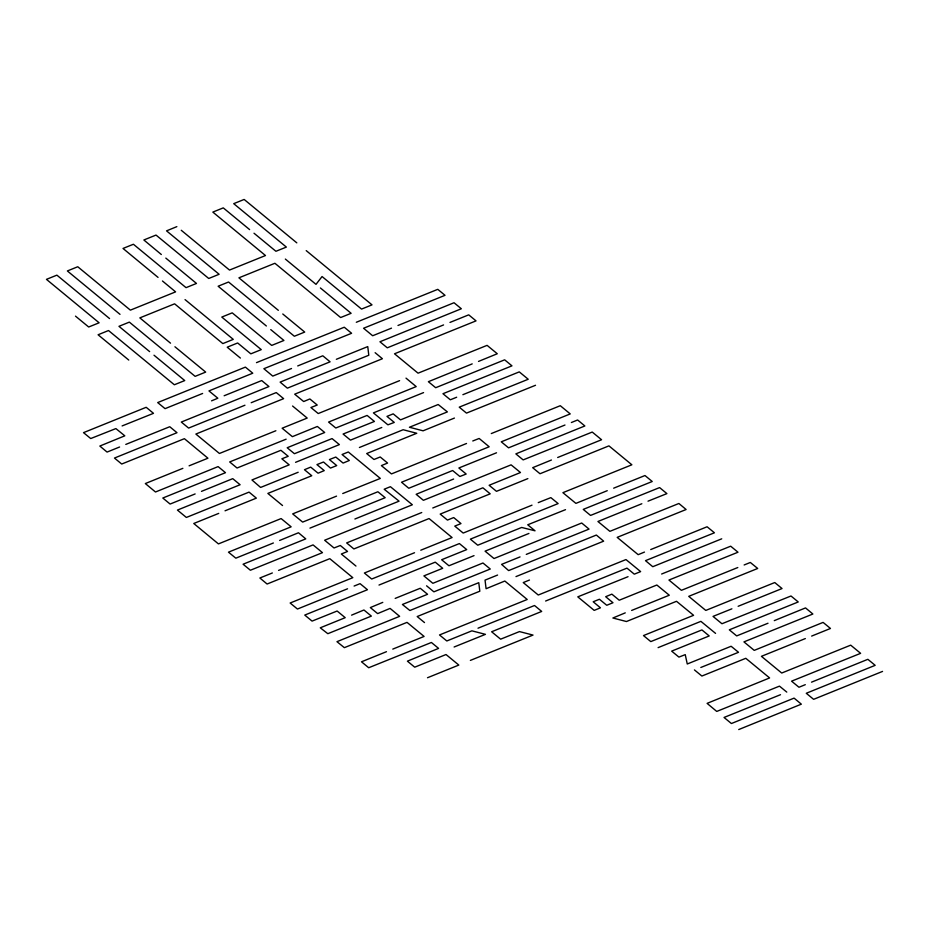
<?xml version="1.0" encoding="UTF-8"?>
<svg xmlns="http://www.w3.org/2000/svg" width="929" height="929" viewBox="0 0 929 929"><rect width="100%" height="100%" fill="white"/><g stroke="black" fill="none" stroke-linecap="round" stroke-linejoin="round"><path stroke-width="1.39" d="M211.568 400.84L217.839 398.227L208.955 390.912L252.769 373.203L245.395 367.118L157.686 402.571L165.06 408.655L202.627 393.466M351.592 615.149L363.947 609.993L371.356 616.101L327.832 633.694L320.273 627.807L345.216 617.68L337.134 611.015L312.074 621.106L304.758 615.079L367.443 589.729L360.069 583.656L354.1 586.06M382.783 602.375L370.334 607.578L377.638 613.604L390.087 608.402L399.633 616.333L336.96 641.672L344.357 647.664L407.03 622.372L424.1 636.446L392.781 649.104M625.263 612.861L612.885 618.006L626.448 621.524L676.509 601.295L693.591 615.312L643.483 635.575L650.799 641.602L700.896 621.35L715.562 633.381M644.471 552.081L638.177 554.671L617.181 537.368L686.113 509.51L678.89 503.483L609.877 531.342L597.928 521.494L641.834 503.75M478.516 361.416L497.282 353.752L487.098 345.356L418.062 373.179L394.523 353.786L476.031 320.877L468.715 314.85L449.984 322.421M279.629 540.457L298.488 532.758L305.769 538.878L243.084 564.217L250.389 570.243L313.073 544.905L322.479 552.65L278.572 570.406M551.431 460.018L532.665 467.682L540.004 473.744L608.936 445.874L631.871 464.79L562.904 492.672L575.899 503.379L607.252 490.698M176.847 226.641L166.535 230.856L219.128 274.276L208.735 278.479L156.014 235.072L143.856 239.984L161.321 254.5M201.477 491.371L232.738 478.656L240.112 484.741L177.427 510.079L186.369 517.453L249.053 492.115L256.358 498.141L225.039 510.799M454.432 418.062L423.078 430.812L409.445 427.247L447.383 411.907L438.186 404.51L400.527 419.885L393.211 413.858L386.963 416.389L394.279 422.416L387.904 424.832L373.412 412.882L423.566 392.607M453.631 479.027L416.157 494.286L423.392 500.313L511.101 464.848L520.484 472.524L489.13 485.275L496.481 491.336L527.858 478.609M378.997 585.061L435.26 562.161L442.703 568.293L423.879 575.899L432.856 583.307L482.964 562.997L490.28 569.024L433.878 591.831L426.574 585.804M774.287 620.63L805.536 607.914L812.863 614.023L743.932 641.881L754.243 650.381L823.094 622.395L830.468 628.468L811.644 636.086M397.984 325.475L454.037 302.738L461.341 308.765L379.938 341.756L387.288 347.818L443.574 324.929M244.942 405.23L188.622 428.083L181.306 422.056L268.957 386.545L261.711 380.565L224.144 395.754M182.862 468.344L145.33 483.556L155.491 491.998L218.118 466.602L225.492 472.687L162.807 498.025L170.112 504.052L195.136 493.938M472.211 363.889L428.374 381.691L435.678 387.718L504.656 359.825L511.96 365.852L442.959 393.71L450.333 399.795L456.673 397.229M359.407 447.499L403.151 429.732L416.761 433.274L366.676 453.549L373.969 459.495L380.216 456.975L387.59 463.06L381.378 465.603L391.457 473.918L466.521 443.493M336.553 496.121L292.681 513.888L302.645 522.098L377.882 491.766L385.175 497.712L309.949 528.125M421.743 512.529L346.656 542.919L353.879 548.946L429.059 518.556L452.098 537.543L420.779 550.212M532.003 505.167L463.188 533.06L454.769 526.116L460.981 523.573L453.7 517.569L447.453 520.089L440.183 514.097L490.198 493.833L482.894 487.806L432.775 507.989M811.54 682.165L867.86 659.311L875.176 665.338L806.267 693.278L813.607 699.328L882.55 671.412M738.729 729.555L801.344 704.17L794.086 698.12L731.413 723.528L724.039 717.455L780.499 694.706M356.318 322.27L437.78 289.337L445.026 295.317L363.564 328.251L372.668 335.752L391.492 328.146M256.485 362.635L344.264 327.229L351.603 333.279L263.859 368.708L272.754 376.106L291.532 368.511M297.721 365.933L322.793 355.795L330.097 361.822L280.117 382.109L287.375 388.159L368.79 355.25L367.756 346.598L336.344 359.302M119.597 447L107.067 452.075L99.833 446.048L124.811 435.829L115.881 428.583L90.728 438.546L83.505 432.647L146.19 407.297L153.494 413.324L122.117 425.935M251.19 402.71L276.261 392.572L283.635 398.657L195.868 434.052L219.43 453.48L275.878 430.742M189.098 465.824L207.933 458.206L184.395 438.685L121.711 464.035L114.464 458.055L176.998 432.705L169.752 426.725L125.787 444.422M399.598 380.646L318.229 413.544L310.913 407.517L317.23 405.044L309.856 398.959L303.678 401.537L294.69 394.186L382.4 358.733L375.13 352.683M286.132 439.185L229.672 461.934L237.046 468.019L280.906 450.286L288.211 456.313L281.859 458.798L289.198 464.848L251.945 479.956L260.608 487.446L298.174 472.257M295.573 462.317L339.375 444.608L332.071 438.581L294.435 453.712L287.189 447.743L324.697 432.496L317.381 426.469L292.38 436.665L282.126 428.211L307.197 418.073L292.577 406.019M381.784 427.468L350.465 440.125L343.091 434.04L374.433 421.452L367.118 415.426L335.787 428.014L328.576 422.068L416.204 386.603L406.008 378.138M462.886 394.686L519.276 371.879L528.218 379.253L459.24 407.146L466.486 413.115L535.522 385.28M218.733 513.389L193.755 523.491L218.443 543.906L281.127 518.568L291.149 526.824L228.464 552.163L235.815 558.178L273.381 542.989M491.29 433.564L560.292 405.706L570.243 413.916L501.265 441.821L508.558 447.836L564.971 425.029M496.527 452.783L458.868 467.995L466.184 474.034L459.867 476.496L452.632 470.527L408.772 488.259L401.537 482.232L489.177 446.768L479.167 438.465L472.768 440.973M571.381 422.521L577.617 419.989L584.864 425.97L515.85 453.875L523.155 459.901L592.237 432.055L601.574 439.742L557.679 457.498M354.89 519.021L399.075 501.161L384.176 489.223L390.412 486.691L412.348 504.772L324.639 540.237L334.034 547.982L340.316 545.486L347.551 551.454L341.338 554.009L355.958 566.063M272.36 572.961L259.876 578.001L267.099 584.027L329.783 558.677L352.823 577.675L290.138 603.014L297.454 609.041L347.551 588.789M414.531 552.732L364.377 573.007L371.693 579.034L459.402 543.57L466.718 549.596L441.635 559.734L448.951 565.761L474.022 555.635M613.663 488.189L644.981 475.532L652.228 481.501L583.249 509.394L590.554 515.421L659.602 487.586L666.906 493.613L648.012 501.172M528.926 533.432L485.066 551.164L494.007 558.538L581.705 523.004L589.032 529.1L526.278 554.392M395.185 598.404L420.256 588.266L427.572 594.293L402.408 604.477L409.875 610.516L478.772 582.68L479.817 591.216L417.179 616.542L424.495 622.569M520.031 556.912L501.579 564.379L508.627 570.592L596.36 535.046L603.653 541.166L515.99 576.595M497.584 575.051L485.043 580.126L486.088 588.707L504.83 581.031L527.219 599.484L439.51 634.948L446.814 640.975L471.886 630.837L485.437 634.344L454.118 647.002M529.472 580.044L523.236 582.576L538.263 595.024L625.972 559.56L640.638 571.602L634.298 574.168L626.994 568.13L545.613 601.028M386.476 651.693L361.497 661.796L368.697 667.742L431.404 642.473L438.581 648.396L407.401 661.158L414.706 667.185L446.025 654.527L458.821 665.071L427.503 677.74M650.718 549.562L707.108 526.766L714.424 532.793L645.492 560.651L652.762 566.702L721.728 538.82M661.634 574.017L730.67 546.194L737.986 552.221L668.938 580.044L681.41 590.321L737.8 567.526M470.376 660.403L533.014 635.076L519.462 631.581L500.626 639.187L491.627 631.766L541.7 611.433L534.523 605.511L478.005 628.201M631.639 610.446L669.286 595.222L656.849 585.015L619.237 600.227L611.863 594.142L605.673 596.72L612.989 602.747L606.742 605.278L599.437 599.251L593.19 601.771L600.448 607.821L594.188 610.388L577.78 596.848L628.05 576.688M744.141 564.971L750.33 562.463L757.692 568.467L688.714 596.348L705.785 610.423L774.763 582.541L782.044 588.545L738.137 606.289M658.104 647.629L701.918 629.92L709.222 635.947L671.667 651.124L678.913 657.105L685.242 654.643L687.263 663.991L731.123 646.259L738.509 652.297L700.814 667.486M768.004 623.243L736.685 635.912L729.311 629.827L798.243 601.957L790.997 595.988L721.938 623.742L713.031 616.403L731.889 608.82M805.338 638.571L761.42 656.327L781.719 673.037L850.697 645.156L860.626 653.331L791.578 681.166L798.952 687.251L805.292 684.685M342.731 493.543L380.321 478.423L348.317 451.982L342.069 454.502L349.316 460.482L343.091 463.083L335.787 457.045L329.423 459.565L336.728 465.592L330.492 468.088L323.524 462.003L316.94 464.593L324.244 470.62L318.066 473.198L310.692 467.113L304.468 469.714L311.772 475.741L267.854 493.415L282.532 505.527M565.517 509.661L527.73 524.78L535.034 530.807L521.668 527.451L477.738 545.218L470.364 539.145L558.143 503.576L550.851 497.619L538.251 502.635M786.77 692.093L779.477 686.136L716.735 711.428L707.097 703.369L769.607 677.938L745.79 658.301L701.883 676.045L694.439 669.914M296.815 242.864L244.153 199.445L233.713 203.66L286.376 247.091L275.913 251.283L254.012 233.225M306.222 250.621L372.006 304.863L361.544 309.09L322.061 276.54L316.011 284.355L285.342 259.063M249.611 229.591L223.274 207.875L212.834 212.102L265.497 255.533L229.521 270.072L181.26 230.276M320.389 287.955L351.127 313.305L340.641 317.544L274.903 263.279L238.916 277.829L278.34 310.332M282.776 313.99L304.712 332.071L294.365 336.252L228.569 282.01L218.129 286.225L266.368 325.998M270.745 329.598L283.926 340.467L271.709 345.414L232.227 312.852L221.787 317.068L261.27 349.629L250.83 353.844L237.65 342.975L227.21 347.202L240.39 358.071M185.045 299.602L233.272 339.375L222.832 343.591L174.606 303.829L139.838 317.881L170.518 343.173M158.046 277.399L123.011 248.449L133.404 244.257L186.044 287.653L196.483 283.438L165.815 258.099M174.931 346.761L205.681 372.099L195.136 376.361L129.352 322.119L118.958 326.323L149.639 351.615M120.004 314.35L67.364 270.954L77.757 266.751L130.385 310.147L175.604 291.869L162.459 280.988M109.564 318.566L56.89 275.147L46.45 279.362L99.124 322.793L88.685 327.008L75.493 316.139M154.005 355.215L184.743 380.565L174.35 384.769L108.519 330.538L98.079 334.765L128.759 360.057"/></g></svg>
